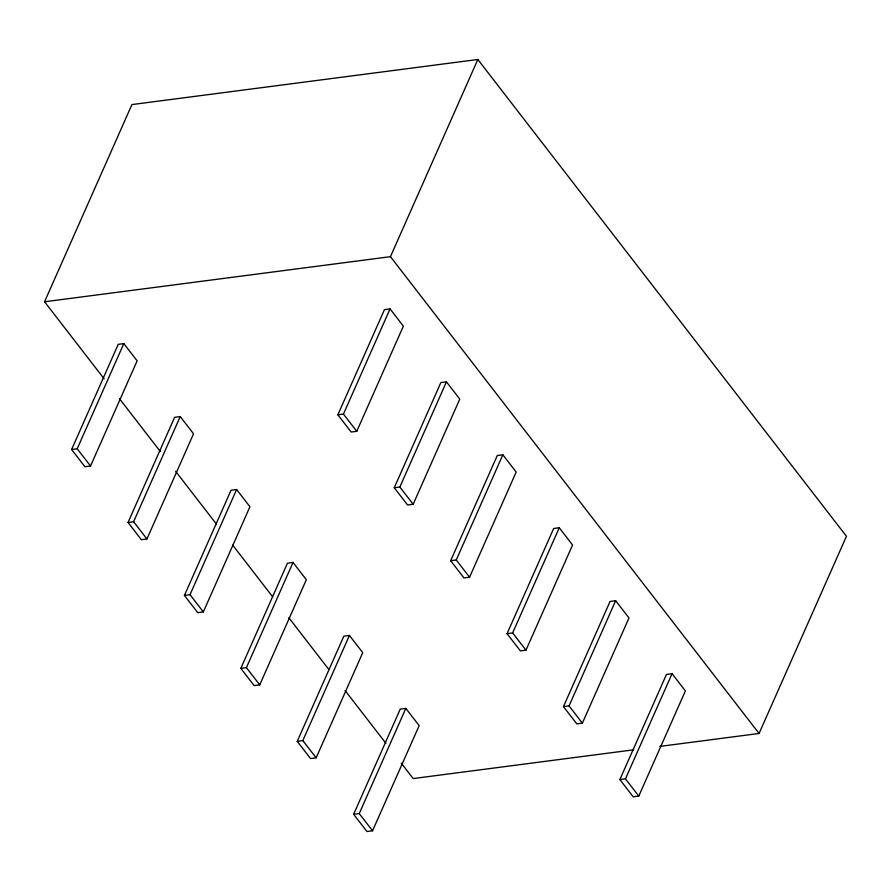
<?xml version="1.0" encoding="UTF-8"?>
<svg xmlns="http://www.w3.org/2000/svg" width="891" height="891" viewBox="0 0 891 891"><rect width="100%" height="100%" fill="white"/><g stroke="black" fill="none" stroke-linecap="round" stroke-linejoin="round"><path stroke-width="1.34" d="M104.147 378.853L44.55 301.771L131.935 104.57L477.832 59.485L846.45 536.282L759.065 733.471L659.841 746.413M71.614 449.51L118.225 344.338L123.816 343.603L137.136 360.844L90.537 466.015L84.946 466.739L71.614 449.51L77.205 448.774L123.816 343.603M128.026 522.46L174.625 417.289L180.216 416.565L193.547 433.794L146.937 538.966L141.346 539.701L128.026 522.46L133.617 521.736L180.216 416.565M184.426 595.422L231.036 490.25L236.627 489.515L249.948 506.756L203.337 611.928L197.746 612.652L184.426 595.422L190.017 594.687L236.627 489.515M44.55 301.771L390.447 256.675L477.832 59.485M337.856 414.805L384.455 309.634L390.046 308.899L403.367 326.128L356.768 431.311L351.177 432.035L337.856 414.805L343.447 414.07L390.046 308.899M240.826 668.373L287.437 563.201L293.028 562.477L306.348 579.707L259.738 684.878L254.158 685.613L240.826 668.373L246.417 667.649L293.028 562.477M394.256 487.756L440.856 382.584L446.447 381.86L459.778 399.09L413.168 504.261L407.577 504.985L394.256 487.756L399.847 487.032L446.447 381.86M297.238 741.334L343.837 636.163L349.428 635.428L362.748 652.658L316.149 757.84L310.558 758.564L297.238 741.334L302.817 740.599L349.428 635.428M450.657 560.717L497.267 455.535L502.858 454.811L516.179 472.041L469.568 577.212L463.977 577.947L450.657 560.717L456.248 559.982L502.858 454.811M353.638 814.285L400.237 709.113L405.828 708.39L419.16 725.619L372.549 830.791L366.958 831.515L353.638 814.285L359.229 813.561L405.828 708.39M507.057 633.668L553.667 528.497L559.258 527.762L572.579 545.002L525.98 650.174L520.389 650.898L507.057 633.668L512.648 632.944L559.258 527.762M563.468 706.619L610.068 601.447L615.659 600.723L628.99 617.953L582.38 723.124L576.789 723.86L563.468 706.619L569.059 705.895L615.659 600.723M619.869 779.58L666.479 674.409L672.07 673.674L685.391 690.915L638.78 796.086L633.189 796.81L619.869 779.58L625.46 778.845L672.07 673.674M633.657 749.821L413.168 778.567L401.251 763.153M390.447 256.675L759.065 733.471M343.447 414.07L356.768 431.311M399.847 487.032L413.168 504.261M456.248 559.982L469.568 577.212M512.648 632.944L525.98 650.174M569.059 705.895L582.38 723.124M625.46 778.845L638.78 796.086M119.461 398.667L160.324 451.525M175.65 471.35L216.513 524.198M232.696 545.125L272.702 596.881M288.873 617.797L328.89 669.553M345.062 690.48L385.926 743.328M77.205 448.774L90.537 466.015M133.617 521.736L146.937 538.966M190.017 594.687L203.337 611.928M246.417 667.649L259.738 684.878M302.817 740.599L316.149 757.84M359.229 813.561L372.549 830.791"/></g></svg>
